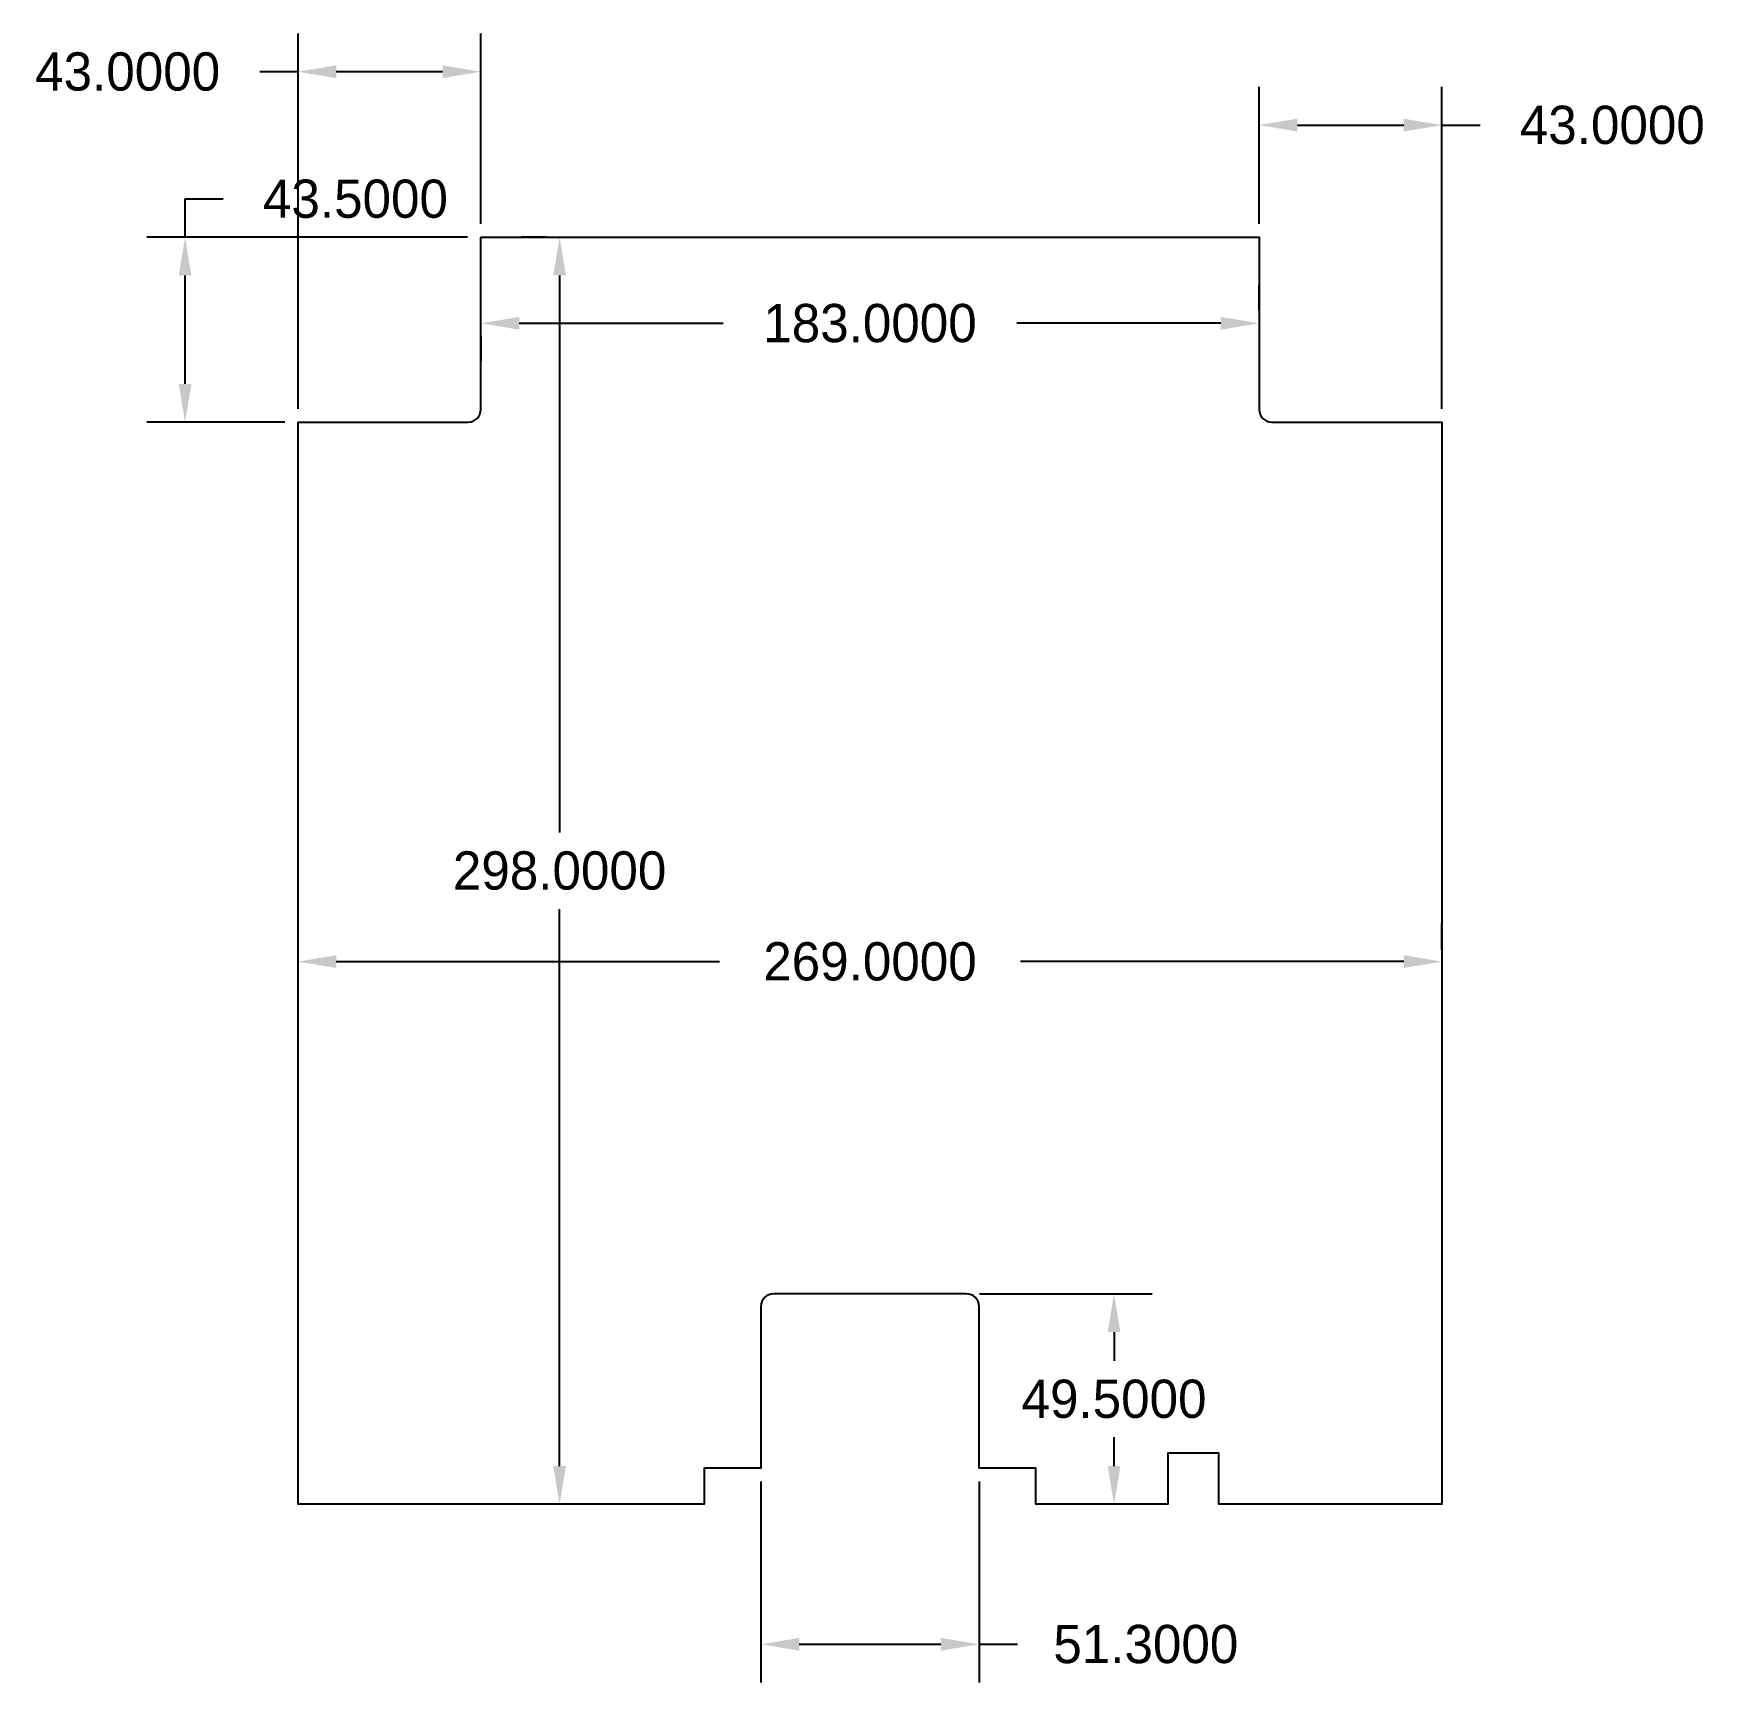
# Model space of a CAD drawing. Header units: millimetres. Extents: x -382 to 11, y -441 to -54.
import ezdxf

# ---------------------------------------------------------------- set-up
doc = ezdxf.new("R2010")
doc.units = ezdxf.units.MM
doc.header["$MEASUREMENT"] = 0
doc.dimstyles.get("Standard").update_dxf_attribs({"dimscale": 50, "dimtxt": 0.18, "dimasz": 0.18, "dimexe": 0.18, "dimexo": 0.0625, "dimgap": 0.09, "dimtad": 0, "dimtih": 1, "dimtoh": 1, "dimdec": 4, "dimzin": 0, "dimdsep": 46, "dimtxsty": 'Standard', "dimcen": 0.09, "dimadec": 0, "dimazin": 0, "dimtfac": 1, "dimtdec": 4, "dimtofl": 0, "dimtmove": 0, "dimatfit": 3, "dimfxl": 1, "dimtolj": 1, "dimtzin": 0, "dimarcsym": 0})

# ---------------------------------------------------------------- blocks, each defined once
blk = doc.blocks.new('*D1')
at = {"color": 0, "linetype": 'Continuous', "lineweight": -2, "transparency": 16777216}
for p, q in [((-319.81, -269.12), (-319.81, -262.87)), ((-50.81, -269.12), (-50.81, -262.87)), ((-310.81, -271.87), (-220.67, -271.87)), ((-59.81, -271.87), (-149.95, -271.87))]:
    blk.add_line(p, q, dxfattribs=at)
at = {"color": 0, "linetype": 'Continuous', "transparency": 16777216}
for points in [[(-310.81, -270.37), (-310.81, -273.37), (-319.81, -271.87)], [(-59.81, -270.37), (-59.81, -273.37), (-50.81, -271.87)]]:
    blk.add_solid(points, dxfattribs=at)
at = {"layer": 'Defpoints', "color": 0, "linetype": 'Continuous', "transparency": 16777216}
for p in [(-319.81, -272.25), (-50.81, -271.87), (-50.81, -272.25)]:
    blk.add_point(p, dxfattribs=at)
at = {"color": 0, "linetype": 'Continuous', "transparency": 16777216, "insert": (-185.31, -271.87), "char_height": 9, "attachment_point": 5}
blk.add_mtext('\\A1;269.0000', dxfattribs=at)
blk = doc.blocks.new('*D2')
at = {"color": 0, "linetype": 'Continuous', "lineweight": -2, "transparency": 16777216}
for p, q in [((-261.42, -101.5), (-267.3, -101.5)), ((-258.3, -110.5), (-258.3, -241.5)), ((-258.3, -390.5), (-258.3, -259.5)), ((-260.92, -399.5), (-267.3, -399.5))]:
    blk.add_line(p, q, dxfattribs=at)
at = {"color": 0, "linetype": 'Continuous', "transparency": 16777216}
for points in [[(-259.8, -110.5), (-256.8, -110.5), (-258.3, -101.5)], [(-259.8, -390.5), (-256.8, -390.5), (-258.3, -399.5)]]:
    blk.add_solid(points, dxfattribs=at)
at = {"layer": 'Defpoints', "color": 0, "linetype": 'Continuous', "transparency": 16777216}
for p in [(-258.3, -101.5), (-258.3, -399.5), (-257.8, -399.5)]:
    blk.add_point(p, dxfattribs=at)
at = {"color": 0, "linetype": 'Continuous', "transparency": 16777216, "insert": (-258.3, -250.5), "char_height": 9, "attachment_point": 5}
blk.add_mtext('\\A1;298.0000', dxfattribs=at)
blk = doc.blocks.new('*D3')
at = {"color": 0, "linetype": 'Continuous', "lineweight": -2, "transparency": 16777216}
for p, q in [((-346.38, -101.5), (-346.38, -92.5)), ((-346.38, -92.5), (-337.38, -92.5)), ((-279.93, -101.5), (-355.38, -101.5)), ((-346.38, -136), (-346.38, -110.5)), ((-322.93, -145), (-355.38, -145))]:
    blk.add_line(p, q, dxfattribs=at)
at = {"color": 0, "linetype": 'Continuous', "transparency": 16777216}
for points in [[(-347.88, -110.5), (-344.88, -110.5), (-346.38, -101.5)], [(-347.88, -136), (-344.88, -136), (-346.38, -145)]]:
    blk.add_solid(points, dxfattribs=at)
at = {"layer": 'Defpoints', "color": 0, "linetype": 'Continuous', "transparency": 16777216}
for p in [(-346.38, -101.5), (-276.81, -101.5), (-319.81, -145)]:
    blk.add_point(p, dxfattribs=at)
at = {"color": 0, "linetype": 'Continuous', "transparency": 16777216, "insert": (-306.31, -92.5), "char_height": 9, "attachment_point": 5}
blk.add_mtext('\\A1;43.5000', dxfattribs=at)
blk = doc.blocks.new('*D4')
at = {"color": 0, "linetype": 'Continuous', "lineweight": -2, "transparency": 16777216}
for p, q in [((-93.81, -98.38), (-93.81, -66.13)), ((-50.81, -141.88), (-50.81, -66.13)), ((-84.81, -75.13), (-59.81, -75.13)), ((-50.81, -75.13), (-41.81, -75.13))]:
    blk.add_line(p, q, dxfattribs=at)
at = {"color": 0, "linetype": 'Continuous', "transparency": 16777216}
for points in [[(-84.81, -73.63), (-84.81, -76.63), (-93.81, -75.13)], [(-59.81, -73.63), (-59.81, -76.63), (-50.81, -75.13)]]:
    blk.add_solid(points, dxfattribs=at)
at = {"layer": 'Defpoints', "color": 0, "linetype": 'Continuous', "transparency": 16777216}
for p in [(-50.81, -75.13), (-93.81, -101.5), (-50.81, -145)]:
    blk.add_point(p, dxfattribs=at)
at = {"color": 0, "linetype": 'Continuous', "transparency": 16777216, "insert": (-10.74, -75.13), "char_height": 9, "attachment_point": 5}
blk.add_mtext('\\A1;43.0000', dxfattribs=at)
blk = doc.blocks.new('*D5')
at = {"color": 0, "linetype": 'Continuous', "lineweight": -2, "transparency": 16777216}
for p, q in [((-319.81, -141.88), (-319.81, -53.58)), ((-276.81, -98.38), (-276.81, -53.58)), ((-319.81, -62.58), (-328.81, -62.58)), ((-285.81, -62.58), (-310.81, -62.58))]:
    blk.add_line(p, q, dxfattribs=at)
at = {"color": 0, "linetype": 'Continuous', "transparency": 16777216}
for points in [[(-310.81, -61.08), (-310.81, -64.08), (-319.81, -62.58)], [(-285.81, -61.08), (-285.81, -64.08), (-276.81, -62.58)]]:
    blk.add_solid(points, dxfattribs=at)
at = {"layer": 'Defpoints', "color": 0, "linetype": 'Continuous', "transparency": 16777216}
for p in [(-319.81, -62.58), (-276.81, -101.5), (-319.81, -145)]:
    blk.add_point(p, dxfattribs=at)
at = {"color": 0, "linetype": 'Continuous', "transparency": 16777216, "insert": (-359.88, -62.58), "char_height": 9, "attachment_point": 5}
blk.add_mtext('\\A1;43.0000', dxfattribs=at)
blk = doc.blocks.new('*D6')
at = {"color": 0, "linetype": 'Continuous', "lineweight": -2, "transparency": 16777216}
for p, q in [((-93.81, -118.63), (-93.81, -112.75)), ((-267.81, -121.75), (-219.81, -121.75)), ((-102.81, -121.75), (-150.81, -121.75)), ((-276.81, -124.88), (-276.81, -130.75))]:
    blk.add_line(p, q, dxfattribs=at)
at = {"color": 0, "linetype": 'Continuous', "transparency": 16777216}
for points in [[(-267.81, -120.25), (-267.81, -123.25), (-276.81, -121.75)], [(-102.81, -120.25), (-102.81, -123.25), (-93.81, -121.75)]]:
    blk.add_solid(points, dxfattribs=at)
at = {"layer": 'Defpoints', "color": 0, "linetype": 'Continuous', "transparency": 16777216}
for p in [(-276.81, -121.75), (-93.81, -121.75), (-93.81, -121.75)]:
    blk.add_point(p, dxfattribs=at)
at = {"color": 0, "linetype": 'Continuous', "transparency": 16777216, "insert": (-185.31, -121.75), "char_height": 9, "attachment_point": 5}
blk.add_mtext('\\A1;183.0000', dxfattribs=at)
blk = doc.blocks.new('*D7')
at = {"color": 0, "linetype": 'Continuous', "lineweight": -2, "transparency": 16777216}
for p, q in [((-210.96, -394.13), (-210.96, -441.43)), ((-159.66, -394.13), (-159.66, -441.43)), ((-201.96, -432.43), (-168.66, -432.43)), ((-159.66, -432.43), (-150.66, -432.43))]:
    blk.add_line(p, q, dxfattribs=at)
at = {"color": 0, "linetype": 'Continuous', "transparency": 16777216}
for points in [[(-201.96, -430.93), (-201.96, -433.93), (-210.96, -432.43)], [(-168.66, -430.93), (-168.66, -433.93), (-159.66, -432.43)]]:
    blk.add_solid(points, dxfattribs=at)
at = {"layer": 'Defpoints', "color": 0, "linetype": 'Continuous', "transparency": 16777216}
for p in [(-210.96, -391), (-159.66, -391), (-159.66, -432.43)]:
    blk.add_point(p, dxfattribs=at)
at = {"color": 0, "linetype": 'Continuous', "transparency": 16777216, "insert": (-120.44, -432.43), "char_height": 9, "attachment_point": 5}
blk.add_mtext('\\A1;51.3000', dxfattribs=at)
blk = doc.blocks.new('*D8')
at = {"color": 0, "linetype": 'Continuous', "lineweight": -2, "transparency": 16777216}
for p, q in [((-159.53, -350), (-118.92, -350)), ((-127.92, -359), (-127.92, -365.75)), ((-127.92, -390.5), (-127.92, -383.75)), ((-130.33, -399.5), (-136.92, -399.5))]:
    blk.add_line(p, q, dxfattribs=at)
at = {"color": 0, "linetype": 'Continuous', "transparency": 16777216}
for points in [[(-129.42, -359), (-126.42, -359), (-127.92, -350)], [(-129.42, -390.5), (-126.42, -390.5), (-127.92, -399.5)]]:
    blk.add_solid(points, dxfattribs=at)
at = {"layer": 'Defpoints', "color": 0, "linetype": 'Continuous', "transparency": 16777216}
for p in [(-162.66, -350), (-127.92, -399.5), (-127.2, -399.5)]:
    blk.add_point(p, dxfattribs=at)
at = {"color": 0, "linetype": 'Continuous', "transparency": 16777216, "insert": (-127.92, -374.75), "char_height": 9, "attachment_point": 5}
blk.add_mtext('\\A1;49.5000', dxfattribs=at)

msp = doc.modelspace()

# ---------------------------------------------------------------- linework, layer by layer
msp.add_lwpolyline([(-276.8084, -101.5), (-93.8084, -101.5), (-93.8084, -142, 0.414213562), (-90.8084, -145), (-50.8084, -145), (-50.8084, -399.49999), (-103.3084, -399.5), (-103.3084, -387.5), (-115.3084, -387.5), (-115.3084, -399.5), (-146.3084, -399.5), (-146.3084, -391), (-159.6584, -391), (-159.6584, -353, 0.414213562), (-162.6584, -350), (-207.9584, -350, 0.414213562), (-210.9584, -353), (-210.9584, -391), (-224.3084, -391), (-224.3084, -399.5), (-319.8084, -399.49999), (-319.8084, -145), (-279.8084, -145, 0.414213562), (-276.8084, -142)], format="xyb", close=True)

# ---------------------------------------------------------------- dimensions: what is measured, and where the dimension line sits
at = {"linetype": 'Continuous'}
for base, p1, p2, picture, middle in [((-319.8084, -62.57621), (-276.8084, -101.5), (-319.8084, -145), '*D5', (-359.87983, -62.57621)), ((-50.8084, -75.12581), (-93.8084, -101.5), (-50.8084, -145), '*D4', (-10.73697, -75.12581)), ((-93.8084, -121.75), (-276.8084, -121.75), (-93.8084, -121.75), '*D6', (-185.3084, -121.75)), ((-50.8084, -271.87189), (-319.8084, -272.25), (-50.8084, -272.25), '*D1', (-185.3084, -271.87189)), ((-159.6584, -432.42788), (-210.9584, -391), (-159.6584, -391), '*D7', (-120.44412, -432.42788))]:
    dim = msp.add_linear_dim(base=base, p1=p1, p2=p2, dimstyle='Standard', dxfattribs=at)
    dim.commit()
    dim.dimension.update_dxf_attribs({"geometry": picture, "text_midpoint": middle})
for base, p1, p2, picture, middle in [((-346.38124, -101.5), (-319.8084, -145), (-276.8084, -101.5), '*D3', (-306.30981, -92.5)), ((-258.29523, -399.5), (-258.29521, -101.5), (-257.79523, -399.5), '*D2', (-258.29523, -250.5)), ((-127.9228, -399.5), (-162.6584, -350), (-127.2044, -399.5), '*D8', (-127.9228, -374.75))]:
    dim = msp.add_linear_dim(base=base, p1=p1, p2=p2, angle=90, dimstyle='Standard', dxfattribs=at)
    dim.commit()
    dim.dimension.update_dxf_attribs({"geometry": picture, "text_midpoint": middle})

doc.saveas('drawing.dxf')
